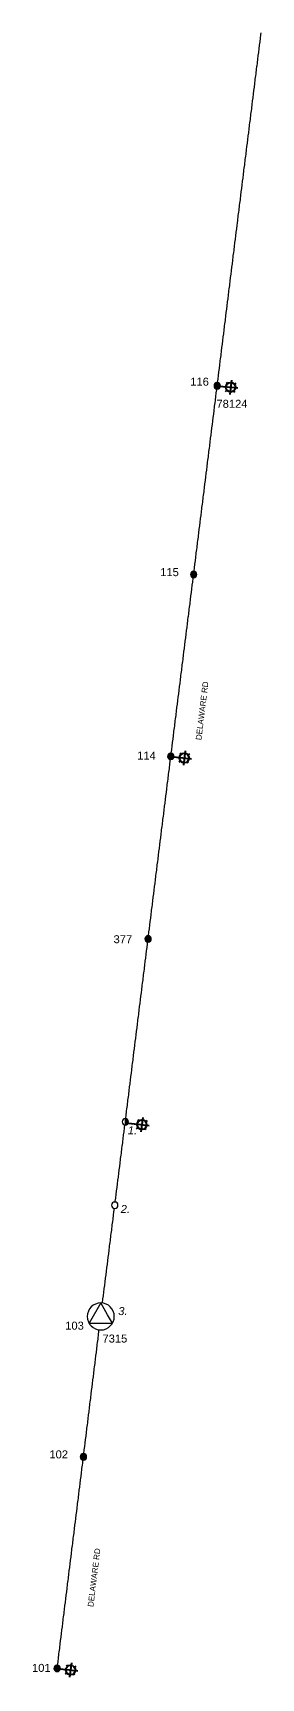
# Model space of a CAD drawing. Header units: metres. Extents: x 298182 to 303780, y 6252504 to 6254878.
# Drawn here: x 303708 to 303780, y 6253170 to 6253684 of the extents above; entities that cross this region are included whole.
import ezdxf
from ezdxf.enums import TextEntityAlignment as Align

# ---------------------------------------------------------------- set-up
doc = ezdxf.new("R2010")
doc.units = ezdxf.units.M
doc.linetypes.add('Cable Exist OH', pattern=[1, 1, 0])
for name, color, linetype in [('_User Miscellaneous1', 7, 'Continuous'), ('Equip_SP_SL_EXT', 7, 'Continuous'), ('Mains_SL_EXT', 7, 'Continuous'), ('Notes', 7, 'Continuous'), ('SupportsOH_SP_TR_HV_LV_SL_EXT', 7, 'Continuous'), ('SupportsOH_SP_TR_HV_LV_SL_NEW', 7, 'Continuous')]:
    doc.layers.add(name, color=color, linetype=linetype)
doc.layers.add('Cadastre Roads_SP_EXT', color=7, linetype='Continuous', lineweight=5)
doc.styles.add('iecARIAL', font='arial.ttf', dxfattribs={"height": 2})
doc.styles.add('POLE_LABEL', font='arial.ttf')
doc.styles.get("Standard").update_dxf_attribs({"font": 'arial.ttf'})
doc.linetypes.add('IE Trench HV', pattern='A,7,-0.2,["/",Standard,S=3,R=0,X=0.6,Y=-1.4],-2.5', length=9.7)

# ---------------------------------------------------------------- blocks, each defined once
blk = doc.blocks.new('SL_LANTERN_EXT')
at = {"lineweight": 40}
for p, q in [((-1.46, 5.68), (-1.06, 5.28)), ((0, 1.97), (0, 6.47)), ((1.46, 5.68), (1.06, 5.28)), ((-2.25, 4.22), (2.25, 4.22)), ((-1.46, 2.76), (-1.06, 3.16)), ((0, 0), (0, 2.72)), ((1.46, 2.76), (1.06, 3.16))]:
    blk.add_line(p, q, dxfattribs=at)
blk.add_circle((0, 4.22), 1.5, dxfattribs=at)
at = {"style": 'iecARIAL', "flags": 8}
blk.add_attdef('ASSET_NUM', (1.5, 1.5), '', height=2.5, dxfattribs=at)
for tag, p, height, flags in [('OPERATING_VOLTAGE', (0.98, -1.65), 0.2, 9), ('ORIENTATION', (0.98, -1.85), 0.2, 9), ('OWNED_BY', (0.98, -2.05), 0.2, 9), ('STATE', (0.98, -2.25), 0.2, 9), ('CONSTRUCTED_VOLTAGE', (0.98, -0.65), 0.2, 9), ('CONTROL_TYPE', (0.98, -0.85), 0.2, 9), ('LANTERN_PURPOSE', (0.98, -1.05), 0.2, 9), ('LANTERN_TYPE', (0.98, -1.25), 0.2, 9), ('NO_PHASES', (0.98, -1.45), 0.2, 9), ('USAGE', (0.98, -2.45), 0.2, 9), ('CEXIST', (0.98, -2.65), 0.2, 9), ('CNEW', (0.98, -2.85), 0.2, 9), ('CNUMBER', (0.98, -3.05), 0.2, 9), ('CREMOVE', (0.98, -3.25), 0.2, 9), ('CREPLACE', (0.98, -3.45), 0.2, 9), ('LKINGHEIGHT', (0.98, -3.65), 0.2, 9), ('LBRACKET', (0.98, -3.85), 0.2, 9), ('LBRACKETVOCAB', (0.98, -4.05), 0.2, 9), ('LCATEGORY', (0.98, -4.25), 0.2, 9), ('LCHARGE1', (0.98, -4.45), 0.2, 9), ('LCHARGE1PERCENT', (0.98, -4.65), 0.2, 9), ('LCHARGE2', (0.98, -4.85), 0.2, 9), ('LCHARGE2PERCENT', (0.98, -5.05), 0.2, 9), ('LCHARGE3', (0.98, -5.25), 0.2, 9), ('LNUMBER', (2.18, -3.25), 2.5, 8), ('STREETNAME', (0.98, -9.25), 0.2, 9), ('SUBURB', (0.98, -9.45), 0.2, 1), ('LCHARGE3PERCENT', (0.98, -5.45), 0.2, 9), ('LEXIST', (0.98, -5.65), 0.2, 9), ('LLAMP', (0.98, -5.85), 0.2, 9), ('LLAMPVOCAB', (0.98, -6.05), 0.2, 9), ('LMAST', (0.98, -6.25), 0.2, 9), ('LMASTVOCAB', (0.98, -6.45), 0.2, 9), ('LNEW', (0.98, -6.65), 0.2, 9), ('LANTNUMBER', (0.98, -6.85), 0.2, 9), ('LOUTREACH', (0.98, -7.25), 0.2, 9), ('LOUTREACHVOCAB', (0.98, -7.45), 0.2, 9), ('LRATECODE', (0.98, -7.65), 0.2, 9), ('LREMOVE', (0.98, -7.85), 0.2, 9), ('LREPLACE', (0.98, -8.05), 0.2, 9), ('LTYPE', (0.98, -8.25), 0.2, 9), ('LTYPEVOCAB', (0.98, -8.45), 0.2, 9), ('LEGEND', (0.98, -8.65), 0.2, 9), ('LOCATION', (0.98, -8.85), 0.2, 9), ('NOTES', (0.98, -9.05), 0.2, 9)]:
    blk.add_attdef(tag, p, '', height=height, dxfattribs=dict(flags=flags))
blk = doc.blocks.new('POLE_EXT')
blk.add_hatch(color=256).paths.add_polyline_path([(-1, 0, 1), (1, 0, 1)])
blk.add_lwpolyline([(-1, 0, 1), (1, 0, 1)], format="xyb", close=True)
for tag, height, flags, p in [('pNumber', 2.5, 8, (-17.84, 2.07)), ('OWNED_BY', 0.2, 9, (1.35, -0.4)), ('SPECIAL_USE', 0.2, 9, (1.35, -0.8)), ('STATE', 0.2, 9, (1.35, -1)), ('cLV', 0.2, 9, (1.35, -1.4)), ('hDepth', 0.2, 9, (1.35, -1.6)), ('hDia', 0.2, 9, (1.35, -1.8)), ('cHV', 0.2, 9, (1.35, -2)), ('cLinedev', 0.2, 9, (1.35, -3.4)), ('pExisting', 0.2, 9, (1.35, -3.8)), ('pFooting', 0.2, 9, (1.35, -4.4)), ('pNew', 0.2, 9, (1.35, -4.6)), ('pRelocate', 0.2, 9, (1.35, -5)), ('pRemove', 0.2, 9, (1.35, -5.2)), ('PARENT', 0.2, 9, (1.35, -0.6)), ('USAGE', 0.2, 9, (1.35, -1.2)), ('LBRACKET', 0.2, 9, (1.35, -2.2)), ('LExisting', 0.2, 9, (1.35, -2.4)), ('LANTNUMBER', 0.2, 9, (1.35, -2.6)), ('LOther', 0.2, 9, (1.35, -2.8)), ('LRemove', 0.2, 9, (1.35, -3)), ('LEGEND', 0.2, 9, (1.35, -3.2)), ('LOCATION', 0.2, 9, (1.35, -3.6)), ('PFNUMBER', 0.2, 9, (1.35, -4)), ('NEWPFNUMBER', 0.2, 9, (1.35, -4.2)), ('pReplace', 0.2, 9, (1.35, -5.4)), ('pStay', 0.2, 9, (1.35, -5.6)), ('pType', 0.2, 9, (1.35, -5.8)), ('cspan', 0.2, 9, (1.35, -6)), ('STREETNAME', 0.2, 9, (1.35, -6.2)), ('SUBURB', 0.2, 9, (1.35, -6.4)), ('OPERATED_BY', 0.2, 9, (1.36, -7.01)), ('NOTES', 0.2, 9, (1.35, -6.6)), ('MAINTAINED_BY', 0.2, 9, (1.36, -6.81))]:
    blk.add_attdef(tag, text='', height=height, dxfattribs=dict(flags=flags)).set_placement(p, align=Align.MIDDLE_LEFT)
at = {"style": 'POLE_LABEL'}
for tag, height, flags, p in [('STRUCTURE_PLANT_NUMBER', 0.2, 9, (1.35, 0.03)), ('ASSET_NUM', 2.5, 8, (2, 2)), ('STREET_CODE', 0.2, 9, (1.35, -0.2))]:
    blk.add_attdef(tag, text='', height=height, dxfattribs=dict(at, flags=flags)).set_placement(p, align=Align.MIDDLE_LEFT)
at = {"flags": 1}
blk.add_attdef('Z', (1.35, -7.33), '', height=0.2, dxfattribs=at)
blk = doc.blocks.new('POLE_NEW')
for tag, height, flags, p in [('pNumber', 2.5, 8, (-17.84, 2.07)), ('OWNED_BY', 0.2, 9, (1.15, -0.4)), ('SPECIAL_USE', 0.2, 9, (1.15, -0.8)), ('STATE', 0.2, 9, (1.15, -1)), ('cLV', 0.2, 9, (1.15, -1.4)), ('hDepth', 0.2, 9, (1.15, -1.6)), ('hDia', 0.2, 9, (1.15, -1.8)), ('cHV', 0.2, 9, (1.15, -2)), ('cLinedev', 0.2, 9, (1.15, -3.4)), ('pExisting', 0.2, 9, (1.15, -3.6)), ('pFooting', 0.2, 9, (1.15, -4.2)), ('pNew', 0.2, 9, (1.15, -4.4)), ('pRelocate', 0.2, 9, (1.15, -4.8)), ('pRemove', 0.2, 9, (1.15, -5)), ('pReplace', 0.2, 9, (1.15, -5.2)), ('PARENT', 0.2, 9, (1.15, -0.6)), ('USAGE', 0.2, 9, (1.15, -1.2)), ('LBRACKET', 0.2, 9, (1.15, -2.2)), ('LExisting', 0.2, 9, (1.15, -2.4)), ('LANTNUMBER', 0.2, 9, (1.15, -2.6)), ('LOther', 0.2, 9, (1.15, -2.8)), ('LRemove', 0.2, 9, (1.15, -3)), ('LEGEND', 0.2, 9, (1.15, -3.2)), ('PFNUMBER', 0.2, 9, (1.15, -3.8)), ('NEWPFNUMBER', 0.2, 9, (1.15, -4)), ('pStay', 0.2, 9, (1.15, -5.4)), ('pType', 0.2, 9, (1.15, -5.6)), ('cspan', 0.2, 9, (1.15, -5.8)), ('SUBURB', 0.2, 9, (1.15, -6)), ('STREETNAME', 0.2, 9, (1.15, -6.2)), ('OPERATED_BY', 0.2, 9, (1.15, -6.89)), ('LOCATION', 0.2, 9, (1.15, -6.4)), ('NOTES', 0.2, 9, (1.15, -6.6)), ('MAINTAINED_BY', 0.2, 9, (1.15, -7.22))]:
    blk.add_attdef(tag, text='', height=height, dxfattribs=dict(flags=flags)).set_placement(p, align=Align.MIDDLE_LEFT)
at = {"style": 'POLE_LABEL'}
for tag, height, flags, p in [('STRUCTURE_PLANT_NUMBER', 0.2, 9, (1.15, 0.09)), ('ASSET_NUM', 2.5, 8, (2, 2)), ('STREET_CODE', 0.2, 9, (1.15, -0.2))]:
    blk.add_attdef(tag, text='', height=height, dxfattribs=dict(at, flags=flags)).set_placement(p, align=Align.MIDDLE_LEFT)
at = {"flags": 1}
blk.add_attdef('Z', (1.15, -7.59), '', height=0.2, dxfattribs=at)
blk.add_wipeout([(0.07, 1), (-0.06, 1), (-0.18, 0.98), (-0.3, 0.95), (-0.42, 0.91), (-0.53, 0.85), (-0.63, 0.77), (-0.73, 0.69), (-0.81, 0.59), (-0.87, 0.49), (-0.93, 0.37), (-0.97, 0.25), (-0.99, 0.13), (-1, 0.01), (-0.99, -0.12), (-0.97, -0.24), (-0.93, -0.36), (-0.88, -0.48), (-0.81, -0.58), (-0.73, -0.68), (-0.64, -0.77), (-0.54, -0.84), (-0.43, -0.9), (-0.31, -0.95), (-0.19, -0.98), (-0.07, -1), (0.06, -1), (0.18, -0.98), (0.3, -0.95), (0.42, -0.91), (0.53, -0.85), (0.63, -0.77), (0.73, -0.69), (0.81, -0.59), (0.87, -0.49), (0.93, -0.37), (0.97, -0.25), (0.99, -0.13), (1, -0.01), (0.99, 0.12), (0.97, 0.24), (0.93, 0.36), (0.88, 0.48), (0.81, 0.58), (0.73, 0.68), (0.64, 0.77), (0.54, 0.84), (0.43, 0.9), (0.31, 0.95), (0.19, 0.98)])
at = {"lineweight": -3}
blk.add_lwpolyline([(-1, 0, 1), (1, 0, 1)], format="xyb", close=True, dxfattribs=at)
blk = doc.blocks.new('POLE_REPLACE_NEW')
for tag, flags, p in [('NEWPFNUMBER', 9, (1.5, -3.8)), ('pFooting', 9, (1.5, -4)), ('pNew', 9, (1.5, -4.2)), ('pNumber', 9, (1.5, -4.4)), ('pRelocate', 9, (1.5, -4.6)), ('pRemove', 9, (1.5, -4.8)), ('pReplace', 9, (1.5, -5)), ('pStay', 9, (1.5, -5.2)), ('cspan', 9, (1.5, -5.6)), ('SUBURB', 9, (1.5, -5.8)), ('STREETNAME', 9, (1.5, -6)), ('OPERATED_BY', 9, (1.5, -6.6)), ('Z', 1, (1.5, -7)), ('pType', 9, (1.5, -5.4)), ('LOCATION', 9, (1.5, -6.2)), ('NOTES', 9, (1.5, -6.4)), ('MAINTAINED_BY', 9, (1.5, -6.8))]:
    blk.add_attdef(tag, text='', height=0.2, dxfattribs=dict(flags=flags)).set_placement(p, align=Align.MIDDLE_LEFT)
blk.add_wipeout([(0, 1), (-0.13, 0.99), (-0.25, 0.97), (-0.37, 0.93), (-0.48, 0.88), (-0.59, 0.81), (-0.68, 0.73), (-0.77, 0.64), (-0.84, 0.54), (-0.9, 0.43), (-0.95, 0.31), (-0.98, 0.19), (-1, 0.06), (-1, -0.06), (-0.98, -0.19), (-0.95, -0.31), (-0.9, -0.43), (-0.84, -0.54), (-0.77, -0.64), (-0.68, -0.73), (-0.59, -0.81), (-0.48, -0.88), (-0.37, -0.93), (-0.25, -0.97), (-0.13, -0.99), (0, -1), (0.13, -0.99), (0.25, -0.97), (0.37, -0.93), (0.48, -0.88), (0.59, -0.81), (0.68, -0.73), (0.77, -0.64), (0.84, -0.54), (0.9, -0.43), (0.95, -0.31), (0.98, -0.19), (1, -0.06), (1, 0.06), (0.98, 0.19), (0.95, 0.31), (0.9, 0.43), (0.84, 0.54), (0.77, 0.64), (0.68, 0.73), (0.59, 0.81), (0.48, 0.88), (0.37, 0.93), (0.25, 0.97), (0.13, 0.99)])
h = blk.add_hatch(color=256)
edge = h.paths.add_edge_path()
edge.add_arc((0, 0), 1, 270, 450)
edge.add_line((0, 1), (0, -1))
blk.add_lwpolyline([(0, 1), (0, -1)])
at = {"lineweight": -3}
blk.add_arc((0, 0), 1, 90, 270, dxfattribs=at)
blk.add_arc((0, 0), 1, 270, 90)
at = {"style": 'POLE_LABEL', "flags": 9}
blk.add_attdef('STRUCTURE_PLANT_NUMBER', text='', height=0.2, dxfattribs=at).set_placement((1.5, 0.24), align=Align.MIDDLE_LEFT)
for tag, height, flags, p in [('STREET_CODE', 0.2, 9, (1.5, 0)), ('ASSET_NUM', 2.5, 8, (2, 2)), ('OWNED_BY', 0.2, 9, (1.5, -0.2)), ('SPECIAL_USE', 0.2, 9, (1.5, -0.6)), ('STATE', 0.2, 9, (1.5, -0.8)), ('cLV', 0.2, 9, (1.5, -1.2)), ('cHV', 0.2, 9, (1.5, -1.8)), ('cLinedev', 0.2, 9, (1.5, -3.2)), ('PARENT', 0.2, 9, (1.5, -0.4)), ('USAGE', 0.2, 9, (1.5, -1)), ('hDepth', 0.2, 9, (1.5, -1.4)), ('hDia', 0.2, 9, (1.5, -1.6)), ('LBRACKET', 0.2, 9, (1.5, -2)), ('LExisting', 0.2, 9, (1.5, -2.2)), ('LANTNUMBER', 0.2, 9, (1.5, -2.4)), ('LOther', 0.2, 9, (1.5, -2.6)), ('LRemove', 0.2, 9, (1.5, -2.8)), ('LEGEND', 0.2, 9, (1.5, -3)), ('pExisting', 0.2, 9, (1.5, -3.4)), ('PFNUMBER', 0.2, 9, (1.5, -3.6))]:
    blk.add_attdef(tag, text='', height=height, dxfattribs=dict(flags=flags)).set_placement(p, align=Align.MIDDLE_LEFT)
blk = doc.blocks.new('SUB_POLE_EXT')
blk.add_wipeout([(0, 4.22), (0.42, 4.2), (0.83, 4.14), (1.21, 4.05), (1.62, 3.9), (1.99, 3.72), (2.35, 3.51), (2.68, 3.26), (2.99, 2.99), (3.28, 2.66), (3.52, 2.34), (3.76, 1.92), (3.9, 1.62), (4.04, 1.23), (4.18, 0.63), (4.22, 0), (4.18, -0.61), (4.06, -1.15), (3.9, -1.62), (3.58, -2.24), (3.22, -2.73), (2.97, -3.01), (2.68, -3.26), (2.36, -3.5), (2, -3.72), (1.64, -3.89), (1.25, -4.03), (0.82, -4.14), (0.42, -4.2), (0, -4.22), (-0.41, -4.2), (-0.8, -4.15), (-1.21, -4.05), (-1.62, -3.9), (-1.99, -3.73), (-2.35, -3.51), (-2.68, -3.26), (-2.96, -3.02), (-3.23, -2.72), (-3.51, -2.35), (-3.71, -2.01), (-3.91, -1.6), (-4.05, -1.21), (-4.16, -0.76), (-4.22, -0.14), (-4.21, 0.39), (-4.14, 0.83), (-4.03, 1.27), (-3.9, 1.63), (-3.71, 2.02), (-3.5, 2.37), (-3.28, 2.67), (-2.99, 2.99), (-2.68, 3.27), (-2.33, 3.52), (-1.98, 3.73), (-1.63, 3.9), (-1.2, 4.05), (-0.78, 4.15), (-0.4, 4.21)])
blk.add_line((2.16, 0.48), (2.16, 0.48, 0))
blk.add_lwpolyline([(-4.22, 0, 1), (4.22, 0, 1)], format="xyb", close=True)
blk.add_lwpolyline([(2.14, 0.52), (0, 4.22), (-3.66, -2.11), (3.66, -2.11)], close=True)
for tag, height, flags, p in [('STREET_CODE', 0.2, 9, (1.5, 0)), ('ASSET_NUM', 2.5, 8, (2, 2)), ('CONSTRUCTED_VOLTAGE', 0.2, 9, (1.5, -0.2)), ('OPERATING_VOLTAGE', 0.2, 9, (1.5, -0.6)), ('OPERATED_BY', 0.2, 9, (1.5, -0.8)), ('ORIENTATION', 0.2, 9, (1.5, -1.2)), ('OWNED_BY', 0.2, 9, (1.5, -1.4)), ('SECONDARY_VOLTAGE', 0.2, 9, (1.5, -1.6)), ('STATE', 0.2, 9, (1.5, -1.8)), ('SUBSTATION_TYPE', 0.2, 9, (1.5, -2)), ('STREETNAME', 0.2, 9, (1.5, -2.8)), ('SUBURB', 0.2, 9, (1.5, -3)), ('Z', 0.2, 1, (1.5, -3.4)), ('NO_PHASES', 0.2, 9, (1.5, -0.4)), ('MAINTAINED_BY', 0.2, 9, (1.5, -1)), ('USAGE', 0.2, 9, (1.5, -2.2)), ('LEGEND', 0.2, 9, (1.5, -2.4)), ('LOCATION', 0.2, 9, (1.5, -2.6)), ('NOTES', 0.2, 9, (1.5, -3.2))]:
    blk.add_attdef(tag, text='', height=height, dxfattribs=dict(flags=flags)).set_placement(p, align=Align.MIDDLE_LEFT)

msp = doc.modelspace()

# ---------------------------------------------------------------- linework, layer by layer
at = {"layer": 'Mains_SL_EXT', "linetype": 'Cable Exist OH'}
for points in [[(303766.01016, 6253573.83749), (303772.32521, 6253624.65249), (303779.7592, 6253684.11351)], [(303751.5042, 6253458.03154), (303758.63723, 6253514.85553), (303766.01016, 6253573.83749)], [(303744.38018, 6253400.9825), (303751.5042, 6253458.03154)], [(303729.57817, 6253283.01448), (303737.24415, 6253343.8065), (303744.38018, 6253400.9825)], [(303715.92623, 6253173.0365), (303724.15418, 6253239.1475), (303729.57817, 6253283.01448)]]:
    msp.add_lwpolyline(points, dxfattribs=at)

# ---------------------------------------------------------------- block references
at = {"layer": 'Equip_SP_SL_EXT'}
ref = msp.add_blockref('SL_LANTERN_EXT', (303766.01015, 6253573.83749), dxfattribs=dict(at, rotation=263.9283086538283))
ref.add_attrib('ASSET_NUM', '78124', dxfattribs={"layer": '0', "height": 2.5, "style": 'iecARIAL'}).set_placement((303775.48666, 6253568.2105), align=Align.MIDDLE_RIGHT)
at = {"layer": 'Equip_SP_SL_EXT', "rotation": 262.8797055555556}
for p in [(303751.50419, 6253458.03153), (303738.24415, 6253343.45155), (303715.92617, 6253173.03653)]:
    msp.add_blockref('SL_LANTERN_EXT', p, dxfattribs=at)
at = {"layer": 'SupportsOH_SP_TR_HV_LV_SL_EXT'}
ref = msp.add_blockref('POLE_EXT', (303766.01022, 6253573.83748), dxfattribs=at)
ref.add_attrib('ASSET_NUM', '116', dxfattribs={"layer": '0', "height": 2.5, "style": 'POLE_LABEL'}).set_placement((303763.4013, 6253573.12551), align=Align.BOTTOM_RIGHT)
ref = msp.add_blockref('POLE_EXT', (303758.63721, 6253514.85553), dxfattribs=at)
ref.add_attrib('ASSET_NUM', '115', dxfattribs={"layer": '0', "height": 2.5, "style": 'POLE_LABEL'}).set_placement((303753.99048, 6253515.60553), align=Align.MIDDLE_RIGHT)
ref = msp.add_blockref('POLE_EXT', (303751.50415, 6253458.03152), dxfattribs=at)
ref.add_attrib('ASSET_NUM', '114', dxfattribs={"layer": '0', "height": 2.5, "style": 'POLE_LABEL'}).set_placement((303746.78816, 6253458.28038), align=Align.MIDDLE_RIGHT)
ref = msp.add_blockref('POLE_EXT', (303744.38019, 6253400.9825), dxfattribs=at)
ref.add_attrib('ASSET_NUM', '377', dxfattribs={"layer": '0', "height": 2.5, "style": 'POLE_LABEL'}).set_placement((303739.39623, 6253400.89138), align=Align.MIDDLE_RIGHT)
ref = msp.add_blockref('POLE_EXT', (303729.57818, 6253283.01451), dxfattribs=at)
ref.add_attrib('ASSET_NUM', '103', dxfattribs={"layer": '0', "height": 2.5, "style": 'POLE_LABEL'}).set_placement((303724.26881, 6253278.13019), align=Align.BOTTOM_RIGHT)
ref = msp.add_blockref('POLE_EXT', (303724.15421, 6253239.14754), dxfattribs=at)
ref.add_attrib('ASSET_NUM', '102', dxfattribs={"layer": '0', "height": 2.5, "style": 'POLE_LABEL'}).set_placement((303719.32258, 6253237.91634), align=Align.BOTTOM_RIGHT)
ref = msp.add_blockref('POLE_EXT', (303715.92616, 6253173.03654), dxfattribs=at)
ref.add_attrib('ASSET_NUM', '101', dxfattribs={"layer": '0', "height": 2.5, "style": 'POLE_LABEL'}).set_placement((303713.87591, 6253171.20445), align=Align.BOTTOM_RIGHT)

# ---------------------------------------------------------------- texts
at = {"layer": 'Cadastre Roads_SP_EXT', "color": 7}
for p in [(303761.03869, 6253463.0278), (303727.23728, 6253192.14281)]:
    msp.add_text('DELAWARE RD', height=1.8, rotation=83.0101324, dxfattribs=at).set_placement(p)

# ---------------------------------------------------------------- next in the draw order: block references
at = {"layer": '_User Miscellaneous1'}
ref = msp.add_blockref('SUB_POLE_EXT', (303729.57825, 6253283.01439), dxfattribs=at)
ref.add_attrib('ASSET_NUM', '7315', dxfattribs={"layer": '0', "height": 2.5}).set_placement((303730.10582, 6253277.35875), align=Align.TOP_LEFT)
at = {"layer": 'SupportsOH_SP_TR_HV_LV_SL_NEW'}
for name, p in [('POLE_REPLACE_NEW', (303737.24421, 6253343.80653)), ('POLE_NEW', (303733.95063, 6253317.77514))]:
    msp.add_blockref(name, p, dxfattribs=at)

# ---------------------------------------------------------------- next in the draw order: texts
at = {"layer": 'Notes', "linetype": 'IE Trench HV', "char_height": 2.5, "attachment_point": 1}
for s, insert in [('{\\fArial|b0|i1|c0|p34;1.}', (303738.02559, 6253342.45394)), ('{\\fArial|b0|i1|c0|p34;2.}', (303735.80687, 6253317.83203)), ('{\\fArial|b0|i1|c0|p34;3.}', (303735.03815, 6253285.94566))]:
    msp.add_mtext_dynamic_manual_height_columns(s, width=0.8652988, gutter_width=4, heights=[0], dxfattribs=dict(at, insert=insert))

doc.saveas('drawing.dxf')
